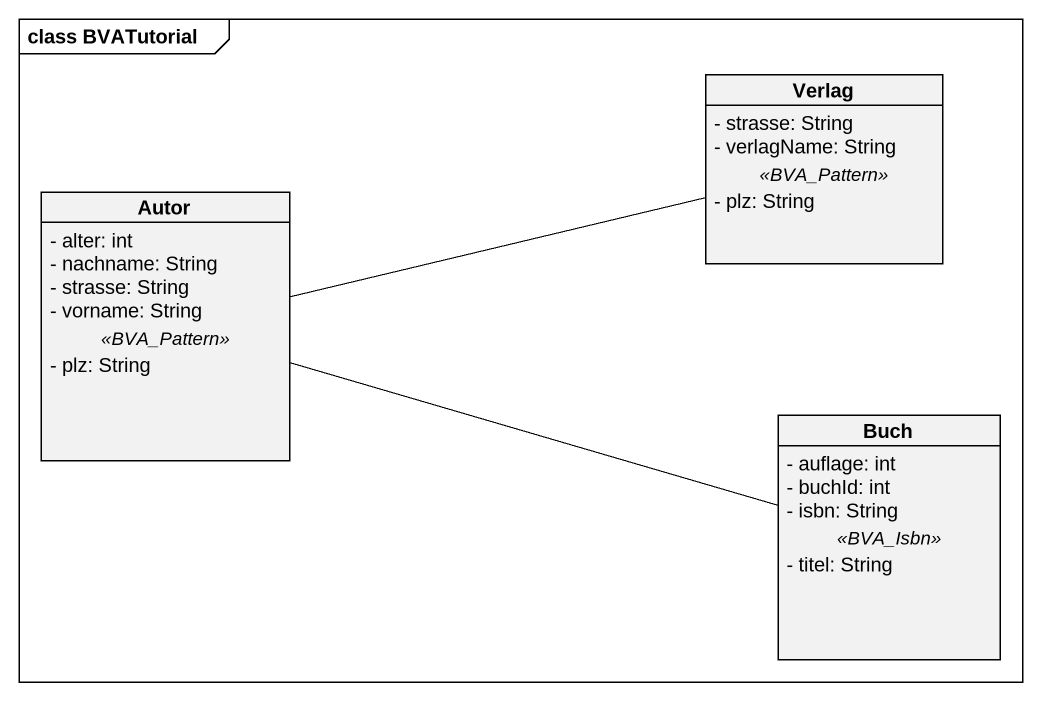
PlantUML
@startuml
mainframe class BVATutorial
hide circle
hide empty members
skinparam classAttributeIconSize 0
class Verlag {
  - strasse: String
  - verlagName: String
  .. <<BVA_Pattern>> ..
  - plz: String
}
class Autor {
  - alter: int
  - nachname: String
  - strasse: String
  - vorname: String
  .. <<BVA_Pattern>> ..
  - plz: String
}
class Buch {
  - auflage: int
  - buchId: int
  - isbn: String
  .. <<BVA_Isbn>> ..
  - titel: String
}
Autor -right- Verlag
Autor -right- Buch
@enduml
